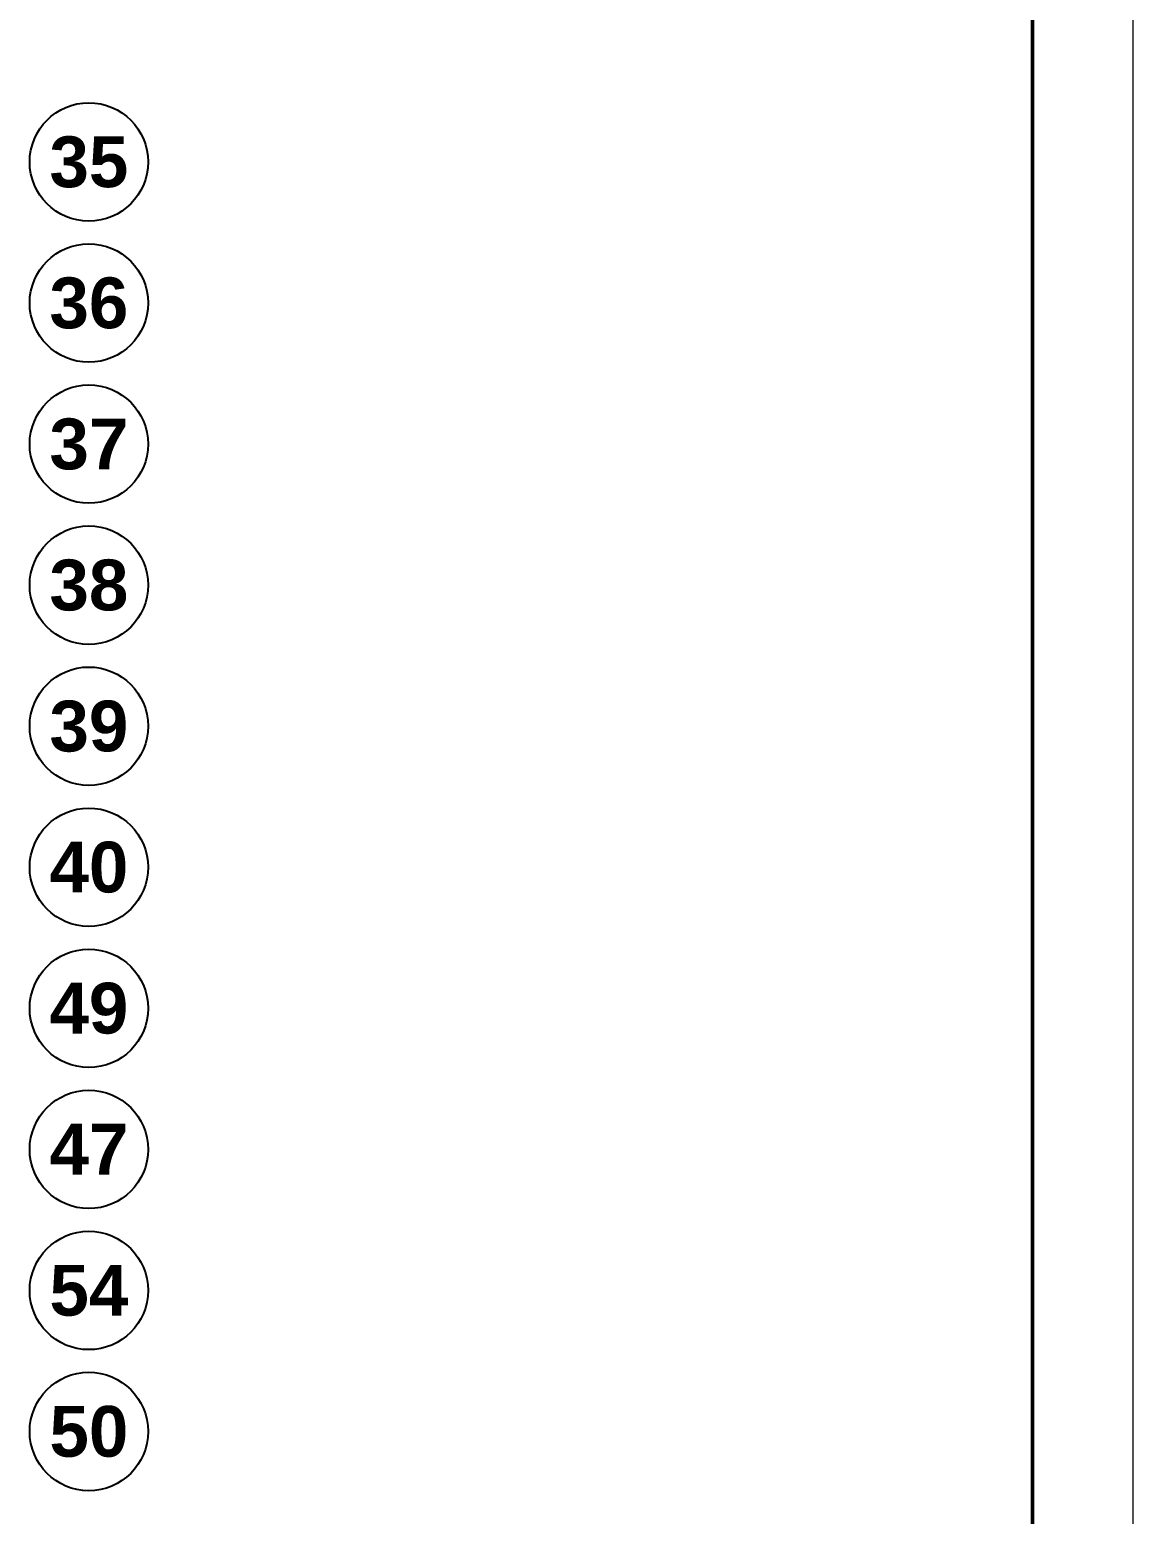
# Model space of a CAD drawing. Header units: millimetres. Extents: x 0 to 297, y 0 to 420.
# Drawn here: x 253.2 to 297, y 34.7 to 93.7 of the extents above; entities that cross this region are included whole.
import ezdxf
from ezdxf.enums import TextEntityAlignment as Align

# ---------------------------------------------------------------- set-up
doc = ezdxf.new("R2010")
doc.units = ezdxf.units.MM
doc.layers.add('0-MARCO-A3', color=7, linetype='Continuous')
doc.layers.add('3-TEXTOS', color=7, linetype='Continuous')
doc.styles.add('ARIAL-NEGRITA', font='arialbd.ttf')

msp = doc.modelspace()

# ---------------------------------------------------------------- linework, layer by layer
at = {"layer": '0-MARCO-A3', "lineweight": 13}
msp.add_lwpolyline([(0, 0), (297, 0), (297, 420), (0, 420)], close=True, dxfattribs=at)
at = {"layer": '0-MARCO-A3', "lineweight": 50}
msp.add_lwpolyline([(4, 416), (293, 416), (293, 4), (4, 4)], close=True, dxfattribs=at)
at = {"layer": '3-TEXTOS', "color": 18, "true_color": 0x000000}
for centre in [(255.534, 88.4), (255.534, 82.8), (255.534, 77.2), (255.534, 71.6), (255.534, 66), (255.534, 60.4), (255.534, 54.8), (255.534, 49.2), (255.534, 43.6), (255.534, 38)]:
    msp.add_circle(centre, 2.35, dxfattribs=at)

# ---------------------------------------------------------------- texts
at = {"layer": '3-TEXTOS', "style": 'ARIAL-NEGRITA'}
for s, p in [('35', (255.534, 87.4)), ('36', (255.534, 81.8)), ('37', (255.534, 76.2)), ('38', (255.534, 70.6)), ('39', (255.534, 65)), ('40', (255.534, 59.4)), ('49', (255.534, 53.8)), ('47', (255.534, 48.2)), ('54', (255.534, 42.6)), ('50', (255.534, 37))]:
    msp.add_text(s, height=2.016, dxfattribs=at).set_placement(p, align=Align.CENTER)

doc.saveas('drawing.dxf')
